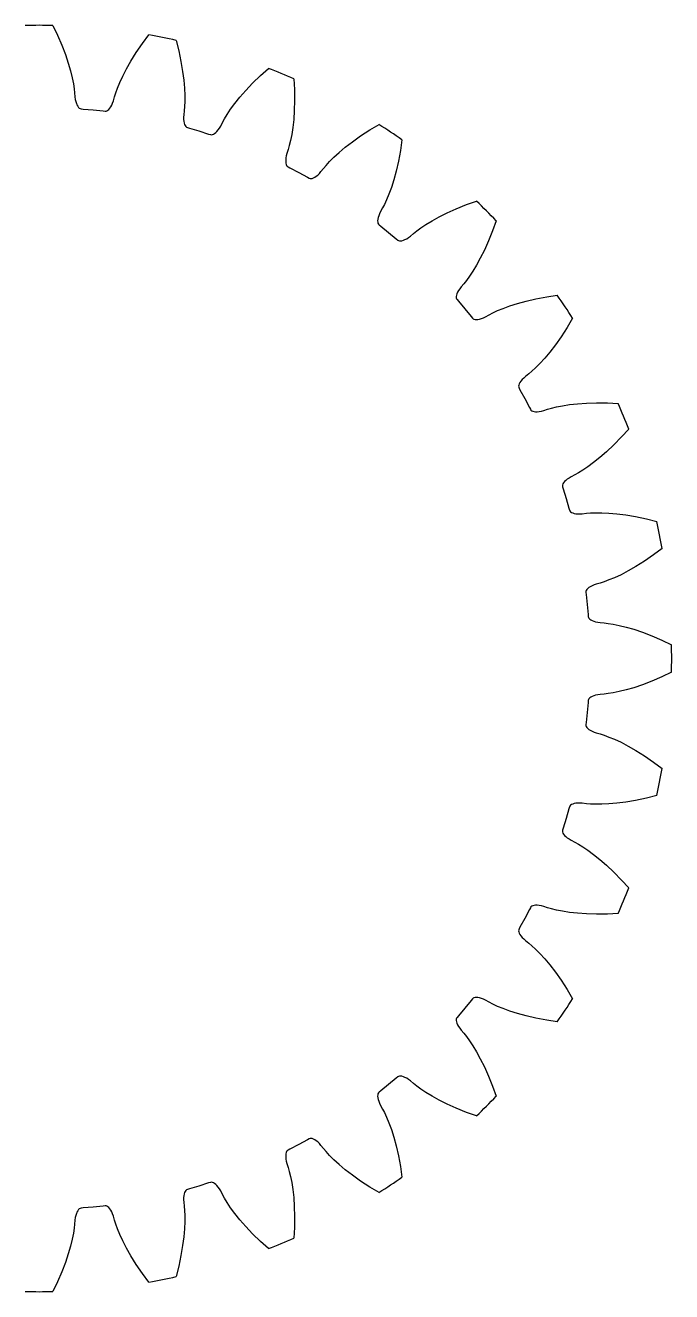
# Model space of a CAD drawing. Extents: x -17 to 17, y -17 to 17.
# Drawn here: x -0.37 to 17, y -17 to 17 of the extents above; entities that cross this region are included whole.
import ezdxf

# ---------------------------------------------------------------- set-up
doc = ezdxf.new("R2010")
doc.units = 0

msp = doc.modelspace()

# ---------------------------------------------------------------- linework, layer by layer
at = {"layer": 'layer0'}
for p, q in [((0.371, 16.996), (0.495, 16.737)), ((0.495, 16.737), (0.612, 16.466)), ((2.78, 16.512), (2.951, 16.742)), ((0.612, 16.466), (0.707, 16.214)), ((2.612, 16.269), (2.78, 16.512)), ((3.68, 16.597), (3.751, 16.319)), ((0.707, 16.214), (0.784, 15.985)), ((0.784, 15.985), (0.844, 15.777)), ((2.35, 15.831), (2.469, 16.04)), ((2.469, 16.04), (2.612, 16.269)), ((3.751, 16.319), (3.812, 16.03)), ((3.812, 16.03), (3.857, 15.764)), ((0.844, 15.777), (0.889, 15.592)), ((2.25, 15.638), (2.35, 15.831)), ((3.857, 15.764), (3.887, 15.525)), ((5.736, 15.446), (5.948, 15.653)), ((5.948, 15.653), (6.161, 15.844)), ((0.889, 15.592), (0.921, 15.431)), ((0.921, 15.431), (0.942, 15.294)), ((2.06, 15.184), (2.108, 15.314)), ((2.108, 15.314), (2.17, 15.466)), ((2.17, 15.466), (2.25, 15.638)), ((3.887, 15.525), (3.905, 15.309)), ((3.905, 15.309), (3.913, 15.119)), ((5.551, 15.25), (5.736, 15.446)), ((6.847, 15.56), (6.862, 15.274)), ((0.942, 15.294), (0.954, 15.186)), ((0.954, 15.186), (0.963, 15.076)), ((0.963, 15.076), (0.973, 15.012)), ((0.973, 15.012), (0.985, 14.954)), ((1.975, 14.913), (1.996, 14.974)), ((1.996, 14.974), (2.027, 15.08)), ((2.027, 15.08), (2.06, 15.184)), ((3.913, 15.119), (3.913, 14.955)), ((5.258, 14.899), (5.393, 15.068)), ((5.393, 15.068), (5.551, 15.25)), ((6.866, 14.978), (6.858, 14.709)), ((6.862, 15.274), (6.866, 14.978)), ((0.985, 14.954), (1, 14.904)), ((1, 14.904), (1.017, 14.861)), ((1.017, 14.861), (1.036, 14.826)), ((1.036, 14.826), (1.057, 14.797)), ((1.057, 14.797), (1.08, 14.776)), ((1.08, 14.776), (1.104, 14.763)), ((1.104, 14.763), (1.128, 14.757)), ((1.128, 14.757), (1.181, 14.753)), ((1.181, 14.753), (1.451, 14.729)), ((1.451, 14.729), (1.719, 14.7)), ((1.719, 14.7), (1.772, 14.694)), ((1.772, 14.694), (1.798, 14.695)), ((1.798, 14.695), (1.824, 14.703)), ((1.824, 14.703), (1.85, 14.719)), ((1.85, 14.719), (1.876, 14.743)), ((1.876, 14.743), (1.902, 14.774)), ((1.902, 14.774), (1.927, 14.813)), ((1.927, 14.813), (1.952, 14.859)), ((1.952, 14.859), (1.975, 14.913)), ((3.899, 14.708), (3.886, 14.598)), ((3.908, 14.817), (3.899, 14.708)), ((3.913, 14.955), (3.908, 14.817)), ((5.055, 14.609), (5.146, 14.745)), ((5.146, 14.745), (5.258, 14.899)), ((6.858, 14.709), (6.841, 14.468)), ((3.886, 14.598), (3.883, 14.534)), ((3.883, 14.534), (3.883, 14.475)), ((3.883, 14.475), (3.888, 14.423)), ((3.888, 14.423), (3.897, 14.377)), ((3.897, 14.377), (3.909, 14.339)), ((3.909, 14.339), (3.924, 14.307)), ((3.924, 14.307), (3.942, 14.282)), ((3.942, 14.282), (3.963, 14.264)), ((4.846, 14.241), (4.879, 14.297)), ((4.879, 14.297), (4.93, 14.395)), ((4.93, 14.395), (4.983, 14.491)), ((4.983, 14.491), (5.055, 14.609)), ((6.841, 14.468), (6.817, 14.253)), ((8.887, 14.192), (9.134, 14.338)), ((3.963, 14.264), (3.986, 14.253)), ((3.986, 14.253), (4.037, 14.239)), ((4.037, 14.239), (4.296, 14.163)), ((4.296, 14.163), (4.554, 14.082)), ((4.554, 14.082), (4.605, 14.065)), ((4.605, 14.065), (4.63, 14.062)), ((4.63, 14.062), (4.657, 14.065)), ((4.657, 14.065), (4.686, 14.076)), ((4.686, 14.076), (4.716, 14.094)), ((4.716, 14.094), (4.748, 14.119)), ((4.748, 14.119), (4.78, 14.152)), ((4.78, 14.152), (4.813, 14.193)), ((4.813, 14.193), (4.846, 14.241)), ((6.788, 14.065), (6.756, 13.904)), ((6.817, 14.253), (6.788, 14.065)), ((8.42, 13.874), (8.639, 14.03)), ((8.639, 14.03), (8.887, 14.192)), ((6.693, 13.665), (6.66, 13.56)), ((6.723, 13.77), (6.693, 13.665)), ((6.756, 13.904), (6.723, 13.77)), ((8.064, 13.587), (8.229, 13.726)), ((8.229, 13.726), (8.42, 13.874)), ((9.71, 13.642), (9.656, 13.351)), ((9.751, 13.925), (9.71, 13.642)), ((6.633, 13.439), (6.627, 13.387)), ((6.627, 13.387), (6.627, 13.341)), ((6.627, 13.341), (6.631, 13.301)), ((6.631, 13.301), (6.639, 13.266)), ((6.643, 13.497), (6.633, 13.439)), ((6.639, 13.266), (6.652, 13.238)), ((6.66, 13.56), (6.643, 13.497)), ((7.714, 13.24), (7.808, 13.342)), ((7.808, 13.342), (7.923, 13.458)), ((7.923, 13.458), (8.064, 13.587)), ((9.656, 13.351), (9.596, 13.088)), ((6.652, 13.238), (6.669, 13.217)), ((6.669, 13.217), (6.69, 13.202)), ((6.69, 13.202), (6.737, 13.178)), ((6.737, 13.178), (6.977, 13.052)), ((6.977, 13.052), (7.214, 12.923)), ((7.214, 12.923), (7.26, 12.897)), ((7.375, 12.903), (7.411, 12.922)), ((7.411, 12.922), (7.449, 12.948)), ((7.449, 12.948), (7.489, 12.981)), ((7.489, 12.981), (7.531, 13.022)), ((7.531, 13.022), (7.575, 13.071)), ((7.575, 13.071), (7.643, 13.157)), ((7.643, 13.157), (7.714, 13.24)), ((9.596, 13.088), (9.532, 12.855)), ((7.26, 12.897), (7.284, 12.888)), ((7.284, 12.888), (7.311, 12.886)), ((7.311, 12.886), (7.342, 12.891)), ((7.342, 12.891), (7.375, 12.903)), ((9.467, 12.649), (9.401, 12.47)), ((9.532, 12.855), (9.467, 12.649)), ((9.339, 12.319), (9.28, 12.193)), ((9.401, 12.47), (9.339, 12.319)), ((11.485, 12.185), (11.755, 12.281)), ((9.149, 11.941), (9.127, 11.887)), ((9.177, 12), (9.149, 11.941)), ((9.23, 12.096), (9.177, 12)), ((9.28, 12.193), (9.23, 12.096)), ((10.749, 11.857), (10.965, 11.965)), ((10.965, 11.965), (11.211, 12.075)), ((11.211, 12.075), (11.485, 12.185)), ((9.102, 11.792), (9.098, 11.751)), ((9.098, 11.751), (9.1, 11.716)), ((9.1, 11.716), (9.107, 11.686)), ((9.112, 11.837), (9.102, 11.792)), ((9.107, 11.686), (9.12, 11.662)), ((9.127, 11.887), (9.112, 11.837)), ((9.12, 11.662), (9.137, 11.643)), ((9.137, 11.643), (9.179, 11.61)), ((9.179, 11.61), (9.389, 11.441)), ((10.149, 11.481), (10.261, 11.563)), ((10.261, 11.563), (10.397, 11.653)), ((10.397, 11.653), (10.559, 11.753)), ((10.559, 11.753), (10.749, 11.857)), ((12.281, 11.755), (12.185, 11.485)), ((9.389, 11.441), (9.596, 11.267)), ((9.596, 11.267), (9.637, 11.233)), ((9.637, 11.233), (9.659, 11.219)), ((9.751, 11.216), (9.79, 11.228)), ((9.79, 11.228), (9.832, 11.246)), ((9.832, 11.246), (9.878, 11.271)), ((9.878, 11.271), (9.927, 11.303)), ((9.927, 11.303), (9.979, 11.342)), ((9.979, 11.342), (10.063, 11.413)), ((10.063, 11.413), (10.149, 11.481)), ((12.185, 11.485), (12.075, 11.211)), ((9.659, 11.219), (9.685, 11.212)), ((9.685, 11.212), (9.716, 11.211)), ((9.716, 11.211), (9.751, 11.216)), ((11.965, 10.965), (11.857, 10.749)), ((12.075, 11.211), (11.965, 10.965)), ((11.753, 10.559), (11.653, 10.397)), ((11.857, 10.749), (11.753, 10.559)), ((11.563, 10.261), (11.481, 10.149)), ((11.653, 10.397), (11.563, 10.261)), ((11.271, 9.878), (11.246, 9.832)), ((11.303, 9.927), (11.271, 9.878)), ((11.342, 9.979), (11.303, 9.927)), ((11.413, 10.063), (11.342, 9.979)), ((11.481, 10.149), (11.413, 10.063)), ((11.216, 9.751), (11.211, 9.716)), ((11.211, 9.716), (11.212, 9.685)), ((11.212, 9.685), (11.219, 9.659)), ((11.228, 9.79), (11.216, 9.751)), ((11.219, 9.659), (11.233, 9.637)), ((11.246, 9.832), (11.228, 9.79)), ((11.233, 9.637), (11.267, 9.596)), ((11.267, 9.596), (11.441, 9.389)), ((12.649, 9.467), (12.855, 9.532)), ((12.855, 9.532), (13.088, 9.596)), ((13.088, 9.596), (13.351, 9.656)), ((13.351, 9.656), (13.642, 9.71)), ((13.642, 9.71), (13.925, 9.751)), ((11.441, 9.389), (11.61, 9.179)), ((12, 9.177), (12.096, 9.23)), ((12.096, 9.23), (12.193, 9.28)), ((12.193, 9.28), (12.319, 9.339)), ((12.319, 9.339), (12.47, 9.401)), ((12.47, 9.401), (12.649, 9.467)), ((11.61, 9.179), (11.643, 9.137)), ((11.643, 9.137), (11.662, 9.12)), ((11.662, 9.12), (11.686, 9.107)), ((11.686, 9.107), (11.716, 9.1)), ((11.716, 9.1), (11.751, 9.098)), ((11.751, 9.098), (11.792, 9.102)), ((11.792, 9.102), (11.837, 9.112)), ((11.837, 9.112), (11.887, 9.127)), ((11.887, 9.127), (11.941, 9.149)), ((11.941, 9.149), (12, 9.177)), ((14.192, 8.887), (14.03, 8.639)), ((14.338, 9.134), (14.192, 8.887)), ((14.03, 8.639), (13.874, 8.42)), ((13.726, 8.229), (13.587, 8.064)), ((13.874, 8.42), (13.726, 8.229)), ((13.458, 7.923), (13.342, 7.808)), ((13.587, 8.064), (13.458, 7.923)), ((12.981, 7.489), (12.948, 7.449)), ((13.022, 7.531), (12.981, 7.489)), ((13.071, 7.575), (13.022, 7.531)), ((13.157, 7.643), (13.071, 7.575)), ((13.24, 7.714), (13.157, 7.643)), ((13.342, 7.808), (13.24, 7.714)), ((12.891, 7.342), (12.886, 7.311)), ((12.886, 7.311), (12.888, 7.284)), ((12.888, 7.284), (12.897, 7.26)), ((12.903, 7.375), (12.891, 7.342)), ((12.897, 7.26), (12.923, 7.214)), ((12.922, 7.411), (12.903, 7.375)), ((12.948, 7.449), (12.922, 7.411)), ((12.923, 7.214), (13.052, 6.977)), ((13.052, 6.977), (13.178, 6.737)), ((14.065, 6.788), (14.253, 6.817)), ((14.253, 6.817), (14.468, 6.841)), ((14.468, 6.841), (14.709, 6.858)), ((14.709, 6.858), (14.978, 6.866)), ((14.978, 6.866), (15.274, 6.862)), ((15.274, 6.862), (15.56, 6.847)), ((13.178, 6.737), (13.202, 6.69)), ((13.202, 6.69), (13.217, 6.669)), ((13.217, 6.669), (13.238, 6.652)), ((13.238, 6.652), (13.266, 6.639)), ((13.266, 6.639), (13.301, 6.631)), ((13.301, 6.631), (13.341, 6.627)), ((13.341, 6.627), (13.387, 6.627)), ((13.387, 6.627), (13.439, 6.633)), ((13.439, 6.633), (13.497, 6.643)), ((13.497, 6.643), (13.56, 6.66)), ((13.56, 6.66), (13.665, 6.693)), ((13.665, 6.693), (13.77, 6.723)), ((13.77, 6.723), (13.904, 6.756)), ((13.904, 6.756), (14.065, 6.788)), ((15.844, 6.161), (15.653, 5.948)), ((15.653, 5.948), (15.446, 5.736)), ((15.25, 5.551), (15.068, 5.393)), ((15.446, 5.736), (15.25, 5.551)), ((14.745, 5.146), (14.609, 5.055)), ((14.899, 5.258), (14.745, 5.146)), ((15.068, 5.393), (14.899, 5.258)), ((14.152, 4.78), (14.119, 4.748)), ((14.193, 4.813), (14.152, 4.78)), ((14.241, 4.846), (14.193, 4.813)), ((14.297, 4.879), (14.241, 4.846)), ((14.395, 4.93), (14.297, 4.879)), ((14.491, 4.983), (14.395, 4.93)), ((14.609, 5.055), (14.491, 4.983)), ((14.065, 4.657), (14.062, 4.63)), ((14.062, 4.63), (14.065, 4.605)), ((14.076, 4.686), (14.065, 4.657)), ((14.065, 4.605), (14.082, 4.554)), ((14.094, 4.716), (14.076, 4.686)), ((14.082, 4.554), (14.163, 4.296)), ((14.119, 4.748), (14.094, 4.716)), ((14.163, 4.296), (14.239, 4.037)), ((14.239, 4.037), (14.253, 3.986)), ((14.253, 3.986), (14.264, 3.963)), ((14.264, 3.963), (14.282, 3.942)), ((14.282, 3.942), (14.307, 3.924)), ((14.307, 3.924), (14.339, 3.909)), ((14.339, 3.909), (14.377, 3.897)), ((14.377, 3.897), (14.423, 3.888)), ((14.423, 3.888), (14.475, 3.883)), ((14.475, 3.883), (14.534, 3.883)), ((14.534, 3.883), (14.598, 3.886)), ((14.598, 3.886), (14.708, 3.899)), ((14.708, 3.899), (14.817, 3.908)), ((14.817, 3.908), (14.955, 3.913)), ((14.955, 3.913), (15.119, 3.913)), ((15.119, 3.913), (15.309, 3.905)), ((15.309, 3.905), (15.525, 3.887)), ((15.525, 3.887), (15.764, 3.857)), ((15.764, 3.857), (16.03, 3.812)), ((16.03, 3.812), (16.319, 3.751)), ((16.319, 3.751), (16.597, 3.68)), ((16.512, 2.78), (16.269, 2.612)), ((16.742, 2.951), (16.512, 2.78)), ((16.04, 2.469), (15.831, 2.35)), ((16.269, 2.612), (16.04, 2.469)), ((15.184, 2.06), (15.08, 2.027)), ((15.314, 2.108), (15.184, 2.06)), ((15.466, 2.17), (15.314, 2.108)), ((15.638, 2.25), (15.466, 2.17)), ((15.831, 2.35), (15.638, 2.25)), ((14.695, 1.798), (14.694, 1.772)), ((14.694, 1.772), (14.7, 1.719)), ((14.703, 1.824), (14.695, 1.798)), ((14.7, 1.719), (14.729, 1.451)), ((14.719, 1.85), (14.703, 1.824)), ((14.743, 1.876), (14.719, 1.85)), ((14.774, 1.902), (14.743, 1.876)), ((14.813, 1.927), (14.774, 1.902)), ((14.859, 1.952), (14.813, 1.927)), ((14.913, 1.975), (14.859, 1.952)), ((14.974, 1.996), (14.913, 1.975)), ((15.08, 2.027), (14.974, 1.996)), ((14.729, 1.451), (14.753, 1.181)), ((14.753, 1.181), (14.757, 1.128)), ((14.757, 1.128), (14.763, 1.104)), ((14.763, 1.104), (14.776, 1.08)), ((14.776, 1.08), (14.797, 1.057)), ((14.797, 1.057), (14.826, 1.036)), ((14.826, 1.036), (14.861, 1.017)), ((14.861, 1.017), (14.904, 1)), ((14.904, 1), (14.954, 0.985)), ((14.954, 0.985), (15.012, 0.973)), ((15.012, 0.973), (15.076, 0.963)), ((15.076, 0.963), (15.186, 0.954)), ((15.186, 0.954), (15.294, 0.942)), ((15.294, 0.942), (15.431, 0.921)), ((15.431, 0.921), (15.592, 0.889)), ((15.592, 0.889), (15.777, 0.844)), ((15.777, 0.844), (15.985, 0.784)), ((15.985, 0.784), (16.214, 0.707)), ((16.214, 0.707), (16.466, 0.612)), ((16.466, 0.612), (16.737, 0.495)), ((16.737, 0.495), (16.996, 0.371)), ((16.466, -0.612), (16.214, -0.707)), ((16.737, -0.495), (16.466, -0.612)), ((16.996, -0.371), (16.737, -0.495)), ((14.861, -1.017), (14.826, -1.036)), ((14.904, -1), (14.861, -1.017)), ((14.954, -0.985), (14.904, -1)), ((15.012, -0.973), (14.954, -0.985)), ((15.076, -0.963), (15.012, -0.973)), ((15.186, -0.954), (15.076, -0.963)), ((15.294, -0.942), (15.186, -0.954)), ((15.431, -0.921), (15.294, -0.942)), ((15.592, -0.889), (15.431, -0.921)), ((15.777, -0.844), (15.592, -0.889)), ((15.985, -0.784), (15.777, -0.844)), ((16.214, -0.707), (15.985, -0.784)), ((14.753, -1.181), (14.729, -1.451)), ((14.757, -1.128), (14.753, -1.181)), ((14.763, -1.104), (14.757, -1.128)), ((14.776, -1.08), (14.763, -1.104)), ((14.797, -1.057), (14.776, -1.08)), ((14.826, -1.036), (14.797, -1.057)), ((14.729, -1.451), (14.7, -1.719)), ((14.7, -1.719), (14.694, -1.772)), ((14.694, -1.772), (14.695, -1.798)), ((14.695, -1.798), (14.703, -1.824)), ((14.703, -1.824), (14.719, -1.85)), ((14.719, -1.85), (14.743, -1.876)), ((14.743, -1.876), (14.774, -1.902)), ((14.774, -1.902), (14.813, -1.927)), ((14.813, -1.927), (14.859, -1.952)), ((14.859, -1.952), (14.913, -1.975)), ((14.913, -1.975), (14.974, -1.996)), ((14.974, -1.996), (15.08, -2.027)), ((15.08, -2.027), (15.184, -2.06)), ((15.184, -2.06), (15.314, -2.108)), ((15.314, -2.108), (15.466, -2.17)), ((15.466, -2.17), (15.638, -2.25)), ((15.638, -2.25), (15.831, -2.35)), ((15.831, -2.35), (16.04, -2.469)), ((16.04, -2.469), (16.269, -2.612)), ((16.269, -2.612), (16.512, -2.78)), ((16.512, -2.78), (16.742, -2.951)), ((16.597, -3.68), (16.319, -3.751)), ((14.239, -4.037), (14.163, -4.296)), ((14.253, -3.986), (14.239, -4.037)), ((14.264, -3.963), (14.253, -3.986)), ((14.282, -3.942), (14.264, -3.963)), ((14.307, -3.924), (14.282, -3.942)), ((14.339, -3.909), (14.307, -3.924)), ((14.377, -3.897), (14.339, -3.909)), ((14.423, -3.888), (14.377, -3.897)), ((14.475, -3.883), (14.423, -3.888)), ((14.534, -3.883), (14.475, -3.883)), ((14.598, -3.886), (14.534, -3.883)), ((14.708, -3.899), (14.598, -3.886)), ((14.817, -3.908), (14.708, -3.899)), ((14.955, -3.913), (14.817, -3.908)), ((15.119, -3.913), (14.955, -3.913)), ((15.309, -3.905), (15.119, -3.913)), ((15.525, -3.887), (15.309, -3.905)), ((15.764, -3.857), (15.525, -3.887)), ((16.03, -3.812), (15.764, -3.857)), ((16.319, -3.751), (16.03, -3.812)), ((14.163, -4.296), (14.082, -4.554)), ((14.065, -4.605), (14.062, -4.63)), ((14.062, -4.63), (14.065, -4.657)), ((14.082, -4.554), (14.065, -4.605)), ((14.065, -4.657), (14.076, -4.686)), ((14.076, -4.686), (14.094, -4.716)), ((14.094, -4.716), (14.119, -4.748)), ((14.119, -4.748), (14.152, -4.78)), ((14.152, -4.78), (14.193, -4.813)), ((14.193, -4.813), (14.241, -4.846)), ((14.241, -4.846), (14.297, -4.879)), ((14.297, -4.879), (14.395, -4.93)), ((14.395, -4.93), (14.491, -4.983)), ((14.491, -4.983), (14.609, -5.055)), ((14.609, -5.055), (14.745, -5.146)), ((14.745, -5.146), (14.899, -5.258)), ((14.899, -5.258), (15.068, -5.393)), ((15.068, -5.393), (15.25, -5.551)), ((15.25, -5.551), (15.446, -5.736)), ((15.446, -5.736), (15.653, -5.948)), ((15.653, -5.948), (15.844, -6.161)), ((13.178, -6.737), (13.052, -6.977)), ((13.202, -6.69), (13.178, -6.737)), ((13.217, -6.669), (13.202, -6.69)), ((13.238, -6.652), (13.217, -6.669)), ((13.266, -6.639), (13.238, -6.652)), ((13.301, -6.631), (13.266, -6.639)), ((13.341, -6.627), (13.301, -6.631)), ((13.387, -6.627), (13.341, -6.627)), ((13.439, -6.633), (13.387, -6.627)), ((13.497, -6.643), (13.439, -6.633)), ((13.56, -6.66), (13.497, -6.643)), ((13.665, -6.693), (13.56, -6.66)), ((13.77, -6.723), (13.665, -6.693)), ((13.904, -6.756), (13.77, -6.723)), ((14.065, -6.788), (13.904, -6.756)), ((14.253, -6.817), (14.065, -6.788)), ((13.052, -6.977), (12.923, -7.214)), ((14.468, -6.841), (14.253, -6.817)), ((14.709, -6.858), (14.468, -6.841)), ((14.978, -6.866), (14.709, -6.858)), ((15.274, -6.862), (14.978, -6.866)), ((15.56, -6.847), (15.274, -6.862)), ((12.888, -7.284), (12.886, -7.311)), ((12.886, -7.311), (12.891, -7.342)), ((12.897, -7.26), (12.888, -7.284)), ((12.891, -7.342), (12.903, -7.375)), ((12.923, -7.214), (12.897, -7.26)), ((12.903, -7.375), (12.922, -7.411)), ((12.922, -7.411), (12.948, -7.449)), ((12.948, -7.449), (12.981, -7.489)), ((12.981, -7.489), (13.022, -7.531)), ((13.022, -7.531), (13.071, -7.575)), ((13.071, -7.575), (13.157, -7.643)), ((13.157, -7.643), (13.24, -7.714)), ((13.24, -7.714), (13.342, -7.808)), ((13.342, -7.808), (13.458, -7.923)), ((13.458, -7.923), (13.587, -8.064)), ((13.587, -8.064), (13.726, -8.229)), ((13.726, -8.229), (13.874, -8.42)), ((13.874, -8.42), (14.03, -8.639)), ((14.03, -8.639), (14.192, -8.887)), ((11.61, -9.179), (11.441, -9.389)), ((11.643, -9.137), (11.61, -9.179)), ((11.662, -9.12), (11.643, -9.137)), ((11.686, -9.107), (11.662, -9.12)), ((11.716, -9.1), (11.686, -9.107)), ((11.751, -9.098), (11.716, -9.1)), ((11.792, -9.102), (11.751, -9.098)), ((11.837, -9.112), (11.792, -9.102)), ((11.887, -9.127), (11.837, -9.112)), ((11.941, -9.149), (11.887, -9.127)), ((12, -9.177), (11.941, -9.149)), ((12.096, -9.23), (12, -9.177)), ((14.192, -8.887), (14.338, -9.134)), ((11.441, -9.389), (11.267, -9.596)), ((12.193, -9.28), (12.096, -9.23)), ((12.319, -9.339), (12.193, -9.28)), ((12.47, -9.401), (12.319, -9.339)), ((12.649, -9.467), (12.47, -9.401)), ((12.855, -9.532), (12.649, -9.467)), ((11.212, -9.685), (11.211, -9.716)), ((11.211, -9.716), (11.216, -9.751)), ((11.219, -9.659), (11.212, -9.685)), ((11.216, -9.751), (11.228, -9.79)), ((11.233, -9.637), (11.219, -9.659)), ((11.228, -9.79), (11.246, -9.832)), ((11.267, -9.596), (11.233, -9.637)), ((11.246, -9.832), (11.271, -9.878)), ((13.088, -9.596), (12.855, -9.532)), ((13.351, -9.656), (13.088, -9.596)), ((13.642, -9.71), (13.351, -9.656)), ((13.925, -9.751), (13.642, -9.71)), ((11.271, -9.878), (11.303, -9.927)), ((11.303, -9.927), (11.342, -9.979)), ((11.342, -9.979), (11.413, -10.063)), ((11.413, -10.063), (11.481, -10.149)), ((11.481, -10.149), (11.563, -10.261)), ((11.563, -10.261), (11.653, -10.397)), ((11.653, -10.397), (11.753, -10.559)), ((11.753, -10.559), (11.857, -10.749)), ((11.857, -10.749), (11.965, -10.965)), ((9.659, -11.219), (9.637, -11.233)), ((9.685, -11.212), (9.659, -11.219)), ((9.716, -11.211), (9.685, -11.212)), ((9.751, -11.216), (9.716, -11.211)), ((9.79, -11.228), (9.751, -11.216)), ((11.965, -10.965), (12.075, -11.211)), ((12.075, -11.211), (12.185, -11.485)), ((9.389, -11.441), (9.179, -11.61)), ((9.596, -11.267), (9.389, -11.441)), ((9.637, -11.233), (9.596, -11.267)), ((9.832, -11.246), (9.79, -11.228)), ((9.878, -11.271), (9.832, -11.246)), ((9.927, -11.303), (9.878, -11.271)), ((9.979, -11.342), (9.927, -11.303)), ((10.063, -11.413), (9.979, -11.342)), ((10.149, -11.481), (10.063, -11.413)), ((10.261, -11.563), (10.149, -11.481)), ((12.185, -11.485), (12.281, -11.755)), ((9.1, -11.716), (9.098, -11.751)), ((9.098, -11.751), (9.102, -11.792)), ((9.107, -11.686), (9.1, -11.716)), ((9.102, -11.792), (9.112, -11.837)), ((9.12, -11.662), (9.107, -11.686)), ((9.112, -11.837), (9.127, -11.887)), ((9.137, -11.643), (9.12, -11.662)), ((9.127, -11.887), (9.149, -11.941)), ((9.179, -11.61), (9.137, -11.643)), ((10.397, -11.653), (10.261, -11.563)), ((10.559, -11.753), (10.397, -11.653)), ((10.749, -11.857), (10.559, -11.753)), ((10.965, -11.965), (10.749, -11.857)), ((9.149, -11.941), (9.177, -12)), ((9.177, -12), (9.23, -12.096)), ((9.23, -12.096), (9.28, -12.193)), ((9.28, -12.193), (9.339, -12.319)), ((11.211, -12.075), (10.965, -11.965)), ((11.485, -12.185), (11.211, -12.075)), ((11.755, -12.281), (11.485, -12.185)), ((9.339, -12.319), (9.401, -12.47)), ((9.401, -12.47), (9.467, -12.649)), ((7.26, -12.897), (7.214, -12.923)), ((7.284, -12.888), (7.26, -12.897)), ((7.311, -12.886), (7.284, -12.888)), ((7.342, -12.891), (7.311, -12.886)), ((7.375, -12.903), (7.342, -12.891)), ((7.411, -12.922), (7.375, -12.903)), ((9.467, -12.649), (9.532, -12.855)), ((9.532, -12.855), (9.596, -13.088)), ((6.652, -13.238), (6.639, -13.266)), ((6.669, -13.217), (6.652, -13.238)), ((6.69, -13.202), (6.669, -13.217)), ((6.737, -13.178), (6.69, -13.202)), ((6.977, -13.052), (6.737, -13.178)), ((7.214, -12.923), (6.977, -13.052)), ((7.449, -12.948), (7.411, -12.922)), ((7.489, -12.981), (7.449, -12.948)), ((7.531, -13.022), (7.489, -12.981)), ((7.575, -13.071), (7.531, -13.022)), ((7.643, -13.157), (7.575, -13.071)), ((7.714, -13.24), (7.643, -13.157)), ((7.808, -13.342), (7.714, -13.24)), ((9.596, -13.088), (9.656, -13.351)), ((6.631, -13.301), (6.627, -13.341)), ((6.627, -13.341), (6.627, -13.387)), ((6.627, -13.387), (6.633, -13.439)), ((6.639, -13.266), (6.631, -13.301)), ((6.633, -13.439), (6.643, -13.497)), ((6.643, -13.497), (6.66, -13.56)), ((6.66, -13.56), (6.693, -13.665)), ((7.923, -13.458), (7.808, -13.342)), ((8.064, -13.587), (7.923, -13.458)), ((8.229, -13.726), (8.064, -13.587)), ((9.656, -13.351), (9.71, -13.642)), ((6.693, -13.665), (6.723, -13.77)), ((6.723, -13.77), (6.756, -13.904)), ((6.756, -13.904), (6.788, -14.065)), ((8.42, -13.874), (8.229, -13.726)), ((8.639, -14.03), (8.42, -13.874)), ((9.71, -13.642), (9.751, -13.925)), ((3.963, -14.264), (3.942, -14.282)), ((3.986, -14.253), (3.963, -14.264)), ((4.037, -14.239), (3.986, -14.253)), ((4.296, -14.163), (4.037, -14.239)), ((4.554, -14.082), (4.296, -14.163)), ((4.605, -14.065), (4.554, -14.082)), ((4.63, -14.062), (4.605, -14.065)), ((4.657, -14.065), (4.63, -14.062)), ((4.686, -14.076), (4.657, -14.065)), ((4.716, -14.094), (4.686, -14.076)), ((4.748, -14.119), (4.716, -14.094)), ((4.78, -14.152), (4.748, -14.119)), ((4.813, -14.193), (4.78, -14.152)), ((4.846, -14.241), (4.813, -14.193)), ((4.879, -14.297), (4.846, -14.241)), ((6.788, -14.065), (6.817, -14.253)), ((6.817, -14.253), (6.841, -14.468)), ((8.887, -14.192), (8.639, -14.03)), ((9.134, -14.338), (8.887, -14.192)), ((3.888, -14.423), (3.883, -14.475)), ((3.883, -14.475), (3.883, -14.534)), ((3.883, -14.534), (3.886, -14.598)), ((3.886, -14.598), (3.899, -14.708)), ((3.897, -14.377), (3.888, -14.423)), ((3.909, -14.339), (3.897, -14.377)), ((3.924, -14.307), (3.909, -14.339)), ((3.942, -14.282), (3.924, -14.307)), ((4.93, -14.395), (4.879, -14.297)), ((4.983, -14.491), (4.93, -14.395)), ((5.055, -14.609), (4.983, -14.491)), ((5.146, -14.745), (5.055, -14.609)), ((6.841, -14.468), (6.858, -14.709)), ((0.985, -14.954), (0.973, -15.012)), ((1, -14.904), (0.985, -14.954)), ((1.017, -14.861), (1, -14.904)), ((1.036, -14.826), (1.017, -14.861)), ((1.057, -14.797), (1.036, -14.826)), ((1.08, -14.776), (1.057, -14.797)), ((1.104, -14.763), (1.08, -14.776)), ((1.128, -14.757), (1.104, -14.763)), ((1.181, -14.753), (1.128, -14.757)), ((1.451, -14.729), (1.181, -14.753)), ((1.719, -14.7), (1.451, -14.729)), ((1.772, -14.694), (1.719, -14.7)), ((1.798, -14.695), (1.772, -14.694)), ((1.824, -14.703), (1.798, -14.695)), ((1.85, -14.719), (1.824, -14.703)), ((1.876, -14.743), (1.85, -14.719)), ((1.902, -14.774), (1.876, -14.743)), ((1.927, -14.813), (1.902, -14.774)), ((1.952, -14.859), (1.927, -14.813)), ((1.975, -14.913), (1.952, -14.859)), ((1.996, -14.974), (1.975, -14.913)), ((3.899, -14.708), (3.908, -14.817)), ((3.908, -14.817), (3.913, -14.955)), ((3.913, -14.955), (3.913, -15.119)), ((5.258, -14.899), (5.146, -14.745)), ((5.393, -15.068), (5.258, -14.899)), ((6.858, -14.709), (6.866, -14.978)), ((0.942, -15.294), (0.921, -15.431)), ((0.954, -15.186), (0.942, -15.294)), ((0.963, -15.076), (0.954, -15.186)), ((0.973, -15.012), (0.963, -15.076)), ((2.027, -15.08), (1.996, -14.974)), ((2.06, -15.184), (2.027, -15.08)), ((2.108, -15.314), (2.06, -15.184)), ((3.913, -15.119), (3.905, -15.309)), ((5.551, -15.25), (5.393, -15.068)), ((5.736, -15.446), (5.551, -15.25)), ((6.862, -15.274), (6.847, -15.56)), ((6.866, -14.978), (6.862, -15.274)), ((0.889, -15.592), (0.844, -15.777)), ((0.921, -15.431), (0.889, -15.592)), ((2.17, -15.466), (2.108, -15.314)), ((2.25, -15.638), (2.17, -15.466)), ((2.35, -15.831), (2.25, -15.638)), ((3.887, -15.525), (3.857, -15.764)), ((3.905, -15.309), (3.887, -15.525)), ((5.948, -15.653), (5.736, -15.446)), ((0.844, -15.777), (0.784, -15.985)), ((2.469, -16.04), (2.35, -15.831)), ((3.857, -15.764), (3.812, -16.03)), ((6.161, -15.844), (5.948, -15.653)), ((0.707, -16.214), (0.612, -16.466)), ((0.784, -15.985), (0.707, -16.214)), ((2.612, -16.269), (2.469, -16.04)), ((2.78, -16.512), (2.612, -16.269)), ((3.751, -16.319), (3.68, -16.597)), ((3.812, -16.03), (3.751, -16.319)), ((0.612, -16.466), (0.495, -16.737)), ((2.951, -16.742), (2.78, -16.512)), ((0.495, -16.737), (0.371, -16.996))]:
    msp.add_line(p, q, dxfattribs=at)
for start, end in [(88.7481, 91.2519), (77.4981, 80.0019), (66.2481, 68.7519), (54.9981, 57.5019), (43.7481, 46.2519), (32.4981, 35.0019), (21.2481, 23.7519), (9.9981, 12.5019), (358.7481, 361.2519), (347.4981, 350.0019), (336.2481, 338.7519), (324.9981, 327.5019), (313.7481, 316.2519), (302.4981, 305.0019), (291.2481, 293.7519), (279.9981, 282.5019), (268.7481, 271.2519)]:
    msp.add_arc((0, 0), 17, start, end, dxfattribs=at)
at = {"layer": 'layer1'}
for p, q in [((0.371, 16.996), (0.495, 16.737)), ((0.495, 16.737), (0.612, 16.466)), ((2.78, 16.512), (2.951, 16.742)), ((0.612, 16.466), (0.707, 16.214)), ((2.612, 16.269), (2.78, 16.512)), ((3.68, 16.597), (3.751, 16.319)), ((0.707, 16.214), (0.784, 15.985)), ((0.784, 15.985), (0.844, 15.777)), ((2.35, 15.831), (2.469, 16.04)), ((2.469, 16.04), (2.612, 16.269)), ((3.751, 16.319), (3.812, 16.03)), ((3.812, 16.03), (3.857, 15.764)), ((0.844, 15.777), (0.889, 15.592)), ((2.25, 15.638), (2.35, 15.831)), ((3.857, 15.764), (3.887, 15.525)), ((5.736, 15.446), (5.948, 15.653)), ((5.948, 15.653), (6.161, 15.844)), ((0.889, 15.592), (0.921, 15.431)), ((0.921, 15.431), (0.942, 15.294)), ((2.06, 15.184), (2.108, 15.314)), ((2.108, 15.314), (2.17, 15.466)), ((2.17, 15.466), (2.25, 15.638)), ((3.887, 15.525), (3.905, 15.309)), ((3.905, 15.309), (3.913, 15.119)), ((5.551, 15.25), (5.736, 15.446)), ((6.847, 15.56), (6.862, 15.274)), ((0.942, 15.294), (0.954, 15.186)), ((0.954, 15.186), (0.963, 15.076)), ((0.963, 15.076), (0.973, 15.012)), ((0.973, 15.012), (0.985, 14.954)), ((1.975, 14.913), (1.996, 14.974)), ((1.996, 14.974), (2.027, 15.08)), ((2.027, 15.08), (2.06, 15.184)), ((3.913, 15.119), (3.913, 14.955)), ((5.258, 14.899), (5.393, 15.068)), ((5.393, 15.068), (5.551, 15.25)), ((6.866, 14.978), (6.858, 14.709)), ((6.862, 15.274), (6.866, 14.978)), ((0.985, 14.954), (1, 14.904)), ((1, 14.904), (1.017, 14.861)), ((1.017, 14.861), (1.036, 14.826)), ((1.036, 14.826), (1.057, 14.797)), ((1.057, 14.797), (1.08, 14.776)), ((1.08, 14.776), (1.104, 14.763)), ((1.104, 14.763), (1.128, 14.757)), ((1.128, 14.757), (1.181, 14.753)), ((1.181, 14.753), (1.451, 14.729)), ((1.451, 14.729), (1.719, 14.7)), ((1.719, 14.7), (1.772, 14.694)), ((1.772, 14.694), (1.798, 14.695)), ((1.798, 14.695), (1.824, 14.703)), ((1.824, 14.703), (1.85, 14.719)), ((1.85, 14.719), (1.876, 14.743)), ((1.876, 14.743), (1.902, 14.774)), ((1.902, 14.774), (1.927, 14.813)), ((1.927, 14.813), (1.952, 14.859)), ((1.952, 14.859), (1.975, 14.913)), ((3.899, 14.708), (3.886, 14.598)), ((3.908, 14.817), (3.899, 14.708)), ((3.913, 14.955), (3.908, 14.817)), ((5.055, 14.609), (5.146, 14.745)), ((5.146, 14.745), (5.258, 14.899)), ((6.858, 14.709), (6.841, 14.468)), ((3.886, 14.598), (3.883, 14.534)), ((3.883, 14.534), (3.883, 14.475)), ((3.883, 14.475), (3.888, 14.423)), ((3.888, 14.423), (3.897, 14.377)), ((3.897, 14.377), (3.909, 14.339)), ((3.909, 14.339), (3.924, 14.307)), ((3.924, 14.307), (3.942, 14.282)), ((3.942, 14.282), (3.963, 14.264)), ((4.846, 14.241), (4.879, 14.297)), ((4.879, 14.297), (4.93, 14.395)), ((4.93, 14.395), (4.983, 14.491)), ((4.983, 14.491), (5.055, 14.609)), ((6.841, 14.468), (6.817, 14.253)), ((8.887, 14.192), (9.134, 14.338)), ((3.963, 14.264), (3.986, 14.253)), ((3.986, 14.253), (4.037, 14.239)), ((4.037, 14.239), (4.296, 14.163)), ((4.296, 14.163), (4.554, 14.082)), ((4.554, 14.082), (4.605, 14.065)), ((4.605, 14.065), (4.63, 14.062)), ((4.63, 14.062), (4.657, 14.065)), ((4.657, 14.065), (4.686, 14.076)), ((4.686, 14.076), (4.716, 14.094)), ((4.716, 14.094), (4.748, 14.119)), ((4.748, 14.119), (4.78, 14.152)), ((4.78, 14.152), (4.813, 14.193)), ((4.813, 14.193), (4.846, 14.241)), ((6.788, 14.065), (6.756, 13.904)), ((6.817, 14.253), (6.788, 14.065)), ((8.42, 13.874), (8.639, 14.03)), ((8.639, 14.03), (8.887, 14.192)), ((6.693, 13.665), (6.66, 13.56)), ((6.723, 13.77), (6.693, 13.665)), ((6.756, 13.904), (6.723, 13.77)), ((8.064, 13.587), (8.229, 13.726)), ((8.229, 13.726), (8.42, 13.874)), ((9.71, 13.642), (9.656, 13.351)), ((9.751, 13.925), (9.71, 13.642)), ((6.633, 13.439), (6.627, 13.387)), ((6.627, 13.387), (6.627, 13.341)), ((6.627, 13.341), (6.631, 13.301)), ((6.631, 13.301), (6.639, 13.266)), ((6.643, 13.497), (6.633, 13.439)), ((6.639, 13.266), (6.652, 13.238)), ((6.66, 13.56), (6.643, 13.497)), ((7.714, 13.24), (7.808, 13.342)), ((7.808, 13.342), (7.923, 13.458)), ((7.923, 13.458), (8.064, 13.587)), ((9.656, 13.351), (9.596, 13.088)), ((6.652, 13.238), (6.669, 13.217)), ((6.669, 13.217), (6.69, 13.202)), ((6.69, 13.202), (6.737, 13.178)), ((6.737, 13.178), (6.977, 13.052)), ((6.977, 13.052), (7.214, 12.923)), ((7.214, 12.923), (7.26, 12.897)), ((7.375, 12.903), (7.411, 12.922)), ((7.411, 12.922), (7.449, 12.948)), ((7.449, 12.948), (7.489, 12.981)), ((7.489, 12.981), (7.531, 13.022)), ((7.531, 13.022), (7.575, 13.071)), ((7.575, 13.071), (7.643, 13.157)), ((7.643, 13.157), (7.714, 13.24)), ((9.596, 13.088), (9.532, 12.855)), ((7.26, 12.897), (7.284, 12.888)), ((7.284, 12.888), (7.311, 12.886)), ((7.311, 12.886), (7.342, 12.891)), ((7.342, 12.891), (7.375, 12.903)), ((9.467, 12.649), (9.401, 12.47)), ((9.532, 12.855), (9.467, 12.649)), ((9.339, 12.319), (9.28, 12.193)), ((9.401, 12.47), (9.339, 12.319)), ((11.485, 12.185), (11.755, 12.281)), ((9.149, 11.941), (9.127, 11.887)), ((9.177, 12), (9.149, 11.941)), ((9.23, 12.096), (9.177, 12)), ((9.28, 12.193), (9.23, 12.096)), ((10.749, 11.857), (10.965, 11.965)), ((10.965, 11.965), (11.211, 12.075)), ((11.211, 12.075), (11.485, 12.185)), ((9.102, 11.792), (9.098, 11.751)), ((9.098, 11.751), (9.1, 11.716)), ((9.1, 11.716), (9.107, 11.686)), ((9.112, 11.837), (9.102, 11.792)), ((9.107, 11.686), (9.12, 11.662)), ((9.127, 11.887), (9.112, 11.837)), ((9.12, 11.662), (9.137, 11.643)), ((9.137, 11.643), (9.179, 11.61)), ((9.179, 11.61), (9.389, 11.441)), ((10.149, 11.481), (10.261, 11.563)), ((10.261, 11.563), (10.397, 11.653)), ((10.397, 11.653), (10.559, 11.753)), ((10.559, 11.753), (10.749, 11.857)), ((12.281, 11.755), (12.185, 11.485)), ((9.389, 11.441), (9.596, 11.267)), ((9.596, 11.267), (9.637, 11.233)), ((9.637, 11.233), (9.659, 11.219)), ((9.751, 11.216), (9.79, 11.228)), ((9.79, 11.228), (9.832, 11.246)), ((9.832, 11.246), (9.878, 11.271)), ((9.878, 11.271), (9.927, 11.303)), ((9.927, 11.303), (9.979, 11.342)), ((9.979, 11.342), (10.063, 11.413)), ((10.063, 11.413), (10.149, 11.481)), ((12.185, 11.485), (12.075, 11.211)), ((9.659, 11.219), (9.685, 11.212)), ((9.685, 11.212), (9.716, 11.211)), ((9.716, 11.211), (9.751, 11.216)), ((11.965, 10.965), (11.857, 10.749)), ((12.075, 11.211), (11.965, 10.965)), ((11.753, 10.559), (11.653, 10.397)), ((11.857, 10.749), (11.753, 10.559)), ((11.563, 10.261), (11.481, 10.149)), ((11.653, 10.397), (11.563, 10.261)), ((11.271, 9.878), (11.246, 9.832)), ((11.303, 9.927), (11.271, 9.878)), ((11.342, 9.979), (11.303, 9.927)), ((11.413, 10.063), (11.342, 9.979)), ((11.481, 10.149), (11.413, 10.063)), ((11.216, 9.751), (11.211, 9.716)), ((11.211, 9.716), (11.212, 9.685)), ((11.212, 9.685), (11.219, 9.659)), ((11.228, 9.79), (11.216, 9.751)), ((11.219, 9.659), (11.233, 9.637)), ((11.246, 9.832), (11.228, 9.79)), ((11.233, 9.637), (11.267, 9.596)), ((11.267, 9.596), (11.441, 9.389)), ((12.649, 9.467), (12.855, 9.532)), ((12.855, 9.532), (13.088, 9.596)), ((13.088, 9.596), (13.351, 9.656)), ((13.351, 9.656), (13.642, 9.71)), ((13.642, 9.71), (13.925, 9.751)), ((11.441, 9.389), (11.61, 9.179)), ((12, 9.177), (12.096, 9.23)), ((12.096, 9.23), (12.193, 9.28)), ((12.193, 9.28), (12.319, 9.339)), ((12.319, 9.339), (12.47, 9.401)), ((12.47, 9.401), (12.649, 9.467)), ((11.61, 9.179), (11.643, 9.137)), ((11.643, 9.137), (11.662, 9.12)), ((11.662, 9.12), (11.686, 9.107)), ((11.686, 9.107), (11.716, 9.1)), ((11.716, 9.1), (11.751, 9.098)), ((11.751, 9.098), (11.792, 9.102)), ((11.792, 9.102), (11.837, 9.112)), ((11.837, 9.112), (11.887, 9.127)), ((11.887, 9.127), (11.941, 9.149)), ((11.941, 9.149), (12, 9.177)), ((14.192, 8.887), (14.03, 8.639)), ((14.338, 9.134), (14.192, 8.887)), ((14.03, 8.639), (13.874, 8.42)), ((13.726, 8.229), (13.587, 8.064)), ((13.874, 8.42), (13.726, 8.229)), ((13.458, 7.923), (13.342, 7.808)), ((13.587, 8.064), (13.458, 7.923)), ((12.981, 7.489), (12.948, 7.449)), ((13.022, 7.531), (12.981, 7.489)), ((13.071, 7.575), (13.022, 7.531)), ((13.157, 7.643), (13.071, 7.575)), ((13.24, 7.714), (13.157, 7.643)), ((13.342, 7.808), (13.24, 7.714)), ((12.891, 7.342), (12.886, 7.311)), ((12.886, 7.311), (12.888, 7.284)), ((12.888, 7.284), (12.897, 7.26)), ((12.903, 7.375), (12.891, 7.342)), ((12.897, 7.26), (12.923, 7.214)), ((12.922, 7.411), (12.903, 7.375)), ((12.948, 7.449), (12.922, 7.411)), ((12.923, 7.214), (13.052, 6.977)), ((13.052, 6.977), (13.178, 6.737)), ((14.065, 6.788), (14.253, 6.817)), ((14.253, 6.817), (14.468, 6.841)), ((14.468, 6.841), (14.709, 6.858)), ((14.709, 6.858), (14.978, 6.866)), ((14.978, 6.866), (15.274, 6.862)), ((15.274, 6.862), (15.56, 6.847)), ((13.178, 6.737), (13.202, 6.69)), ((13.202, 6.69), (13.217, 6.669)), ((13.217, 6.669), (13.238, 6.652)), ((13.238, 6.652), (13.266, 6.639)), ((13.266, 6.639), (13.301, 6.631)), ((13.301, 6.631), (13.341, 6.627)), ((13.341, 6.627), (13.387, 6.627)), ((13.387, 6.627), (13.439, 6.633)), ((13.439, 6.633), (13.497, 6.643)), ((13.497, 6.643), (13.56, 6.66)), ((13.56, 6.66), (13.665, 6.693)), ((13.665, 6.693), (13.77, 6.723)), ((13.77, 6.723), (13.904, 6.756)), ((13.904, 6.756), (14.065, 6.788)), ((15.844, 6.161), (15.653, 5.948)), ((15.653, 5.948), (15.446, 5.736)), ((15.25, 5.551), (15.068, 5.393)), ((15.446, 5.736), (15.25, 5.551)), ((14.745, 5.146), (14.609, 5.055)), ((14.899, 5.258), (14.745, 5.146)), ((15.068, 5.393), (14.899, 5.258)), ((14.152, 4.78), (14.119, 4.748)), ((14.193, 4.813), (14.152, 4.78)), ((14.241, 4.846), (14.193, 4.813)), ((14.297, 4.879), (14.241, 4.846)), ((14.395, 4.93), (14.297, 4.879)), ((14.491, 4.983), (14.395, 4.93)), ((14.609, 5.055), (14.491, 4.983)), ((14.065, 4.657), (14.062, 4.63)), ((14.062, 4.63), (14.065, 4.605)), ((14.076, 4.686), (14.065, 4.657)), ((14.065, 4.605), (14.082, 4.554)), ((14.094, 4.716), (14.076, 4.686)), ((14.082, 4.554), (14.163, 4.296)), ((14.119, 4.748), (14.094, 4.716)), ((14.163, 4.296), (14.239, 4.037)), ((14.239, 4.037), (14.253, 3.986)), ((14.253, 3.986), (14.264, 3.963)), ((14.264, 3.963), (14.282, 3.942)), ((14.282, 3.942), (14.307, 3.924)), ((14.307, 3.924), (14.339, 3.909)), ((14.339, 3.909), (14.377, 3.897)), ((14.377, 3.897), (14.423, 3.888)), ((14.423, 3.888), (14.475, 3.883)), ((14.475, 3.883), (14.534, 3.883)), ((14.534, 3.883), (14.598, 3.886)), ((14.598, 3.886), (14.708, 3.899)), ((14.708, 3.899), (14.817, 3.908)), ((14.817, 3.908), (14.955, 3.913)), ((14.955, 3.913), (15.119, 3.913)), ((15.119, 3.913), (15.309, 3.905)), ((15.309, 3.905), (15.525, 3.887)), ((15.525, 3.887), (15.764, 3.857)), ((15.764, 3.857), (16.03, 3.812)), ((16.03, 3.812), (16.319, 3.751)), ((16.319, 3.751), (16.597, 3.68)), ((16.512, 2.78), (16.269, 2.612)), ((16.742, 2.951), (16.512, 2.78)), ((16.04, 2.469), (15.831, 2.35)), ((16.269, 2.612), (16.04, 2.469)), ((15.184, 2.06), (15.08, 2.027)), ((15.314, 2.108), (15.184, 2.06)), ((15.466, 2.17), (15.314, 2.108)), ((15.638, 2.25), (15.466, 2.17)), ((15.831, 2.35), (15.638, 2.25)), ((14.695, 1.798), (14.694, 1.772)), ((14.694, 1.772), (14.7, 1.719)), ((14.703, 1.824), (14.695, 1.798)), ((14.7, 1.719), (14.729, 1.451)), ((14.719, 1.85), (14.703, 1.824)), ((14.743, 1.876), (14.719, 1.85)), ((14.774, 1.902), (14.743, 1.876)), ((14.813, 1.927), (14.774, 1.902)), ((14.859, 1.952), (14.813, 1.927)), ((14.913, 1.975), (14.859, 1.952)), ((14.974, 1.996), (14.913, 1.975)), ((15.08, 2.027), (14.974, 1.996)), ((14.729, 1.451), (14.753, 1.181)), ((14.753, 1.181), (14.757, 1.128)), ((14.757, 1.128), (14.763, 1.104)), ((14.763, 1.104), (14.776, 1.08)), ((14.776, 1.08), (14.797, 1.057)), ((14.797, 1.057), (14.826, 1.036)), ((14.826, 1.036), (14.861, 1.017)), ((14.861, 1.017), (14.904, 1)), ((14.904, 1), (14.954, 0.985)), ((14.954, 0.985), (15.012, 0.973)), ((15.012, 0.973), (15.076, 0.963)), ((15.076, 0.963), (15.186, 0.954)), ((15.186, 0.954), (15.294, 0.942)), ((15.294, 0.942), (15.431, 0.921)), ((15.431, 0.921), (15.592, 0.889)), ((15.592, 0.889), (15.777, 0.844)), ((15.777, 0.844), (15.985, 0.784)), ((15.985, 0.784), (16.214, 0.707)), ((16.214, 0.707), (16.466, 0.612)), ((16.466, 0.612), (16.737, 0.495)), ((16.737, 0.495), (16.996, 0.371)), ((16.466, -0.612), (16.214, -0.707)), ((16.737, -0.495), (16.466, -0.612)), ((16.996, -0.371), (16.737, -0.495)), ((14.861, -1.017), (14.826, -1.036)), ((14.904, -1), (14.861, -1.017)), ((14.954, -0.985), (14.904, -1)), ((15.012, -0.973), (14.954, -0.985)), ((15.076, -0.963), (15.012, -0.973)), ((15.186, -0.954), (15.076, -0.963)), ((15.294, -0.942), (15.186, -0.954)), ((15.431, -0.921), (15.294, -0.942)), ((15.592, -0.889), (15.431, -0.921)), ((15.777, -0.844), (15.592, -0.889)), ((15.985, -0.784), (15.777, -0.844)), ((16.214, -0.707), (15.985, -0.784)), ((14.753, -1.181), (14.729, -1.451)), ((14.757, -1.128), (14.753, -1.181)), ((14.763, -1.104), (14.757, -1.128)), ((14.776, -1.08), (14.763, -1.104)), ((14.797, -1.057), (14.776, -1.08)), ((14.826, -1.036), (14.797, -1.057)), ((14.729, -1.451), (14.7, -1.719)), ((14.7, -1.719), (14.694, -1.772)), ((14.694, -1.772), (14.695, -1.798)), ((14.695, -1.798), (14.703, -1.824)), ((14.703, -1.824), (14.719, -1.85)), ((14.719, -1.85), (14.743, -1.876)), ((14.743, -1.876), (14.774, -1.902)), ((14.774, -1.902), (14.813, -1.927)), ((14.813, -1.927), (14.859, -1.952)), ((14.859, -1.952), (14.913, -1.975)), ((14.913, -1.975), (14.974, -1.996)), ((14.974, -1.996), (15.08, -2.027)), ((15.08, -2.027), (15.184, -2.06)), ((15.184, -2.06), (15.314, -2.108)), ((15.314, -2.108), (15.466, -2.17)), ((15.466, -2.17), (15.638, -2.25)), ((15.638, -2.25), (15.831, -2.35)), ((15.831, -2.35), (16.04, -2.469)), ((16.04, -2.469), (16.269, -2.612)), ((16.269, -2.612), (16.512, -2.78)), ((16.512, -2.78), (16.742, -2.951)), ((16.597, -3.68), (16.319, -3.751)), ((14.239, -4.037), (14.163, -4.296)), ((14.253, -3.986), (14.239, -4.037)), ((14.264, -3.963), (14.253, -3.986)), ((14.282, -3.942), (14.264, -3.963)), ((14.307, -3.924), (14.282, -3.942)), ((14.339, -3.909), (14.307, -3.924)), ((14.377, -3.897), (14.339, -3.909)), ((14.423, -3.888), (14.377, -3.897)), ((14.475, -3.883), (14.423, -3.888)), ((14.534, -3.883), (14.475, -3.883)), ((14.598, -3.886), (14.534, -3.883)), ((14.708, -3.899), (14.598, -3.886)), ((14.817, -3.908), (14.708, -3.899)), ((14.955, -3.913), (14.817, -3.908)), ((15.119, -3.913), (14.955, -3.913)), ((15.309, -3.905), (15.119, -3.913)), ((15.525, -3.887), (15.309, -3.905)), ((15.764, -3.857), (15.525, -3.887)), ((16.03, -3.812), (15.764, -3.857)), ((16.319, -3.751), (16.03, -3.812)), ((14.163, -4.296), (14.082, -4.554)), ((14.065, -4.605), (14.062, -4.63)), ((14.062, -4.63), (14.065, -4.657)), ((14.082, -4.554), (14.065, -4.605)), ((14.065, -4.657), (14.076, -4.686)), ((14.076, -4.686), (14.094, -4.716)), ((14.094, -4.716), (14.119, -4.748)), ((14.119, -4.748), (14.152, -4.78)), ((14.152, -4.78), (14.193, -4.813)), ((14.193, -4.813), (14.241, -4.846)), ((14.241, -4.846), (14.297, -4.879)), ((14.297, -4.879), (14.395, -4.93)), ((14.395, -4.93), (14.491, -4.983)), ((14.491, -4.983), (14.609, -5.055)), ((14.609, -5.055), (14.745, -5.146)), ((14.745, -5.146), (14.899, -5.258)), ((14.899, -5.258), (15.068, -5.393)), ((15.068, -5.393), (15.25, -5.551)), ((15.25, -5.551), (15.446, -5.736)), ((15.446, -5.736), (15.653, -5.948)), ((15.653, -5.948), (15.844, -6.161)), ((13.178, -6.737), (13.052, -6.977)), ((13.202, -6.69), (13.178, -6.737)), ((13.217, -6.669), (13.202, -6.69)), ((13.238, -6.652), (13.217, -6.669)), ((13.266, -6.639), (13.238, -6.652)), ((13.301, -6.631), (13.266, -6.639)), ((13.341, -6.627), (13.301, -6.631)), ((13.387, -6.627), (13.341, -6.627)), ((13.439, -6.633), (13.387, -6.627)), ((13.497, -6.643), (13.439, -6.633)), ((13.56, -6.66), (13.497, -6.643)), ((13.665, -6.693), (13.56, -6.66)), ((13.77, -6.723), (13.665, -6.693)), ((13.904, -6.756), (13.77, -6.723)), ((14.065, -6.788), (13.904, -6.756)), ((14.253, -6.817), (14.065, -6.788)), ((13.052, -6.977), (12.923, -7.214)), ((14.468, -6.841), (14.253, -6.817)), ((14.709, -6.858), (14.468, -6.841)), ((14.978, -6.866), (14.709, -6.858)), ((15.274, -6.862), (14.978, -6.866)), ((15.56, -6.847), (15.274, -6.862)), ((12.888, -7.284), (12.886, -7.311)), ((12.886, -7.311), (12.891, -7.342)), ((12.897, -7.26), (12.888, -7.284)), ((12.891, -7.342), (12.903, -7.375)), ((12.923, -7.214), (12.897, -7.26)), ((12.903, -7.375), (12.922, -7.411)), ((12.922, -7.411), (12.948, -7.449)), ((12.948, -7.449), (12.981, -7.489)), ((12.981, -7.489), (13.022, -7.531)), ((13.022, -7.531), (13.071, -7.575)), ((13.071, -7.575), (13.157, -7.643)), ((13.157, -7.643), (13.24, -7.714)), ((13.24, -7.714), (13.342, -7.808)), ((13.342, -7.808), (13.458, -7.923)), ((13.458, -7.923), (13.587, -8.064)), ((13.587, -8.064), (13.726, -8.229)), ((13.726, -8.229), (13.874, -8.42)), ((13.874, -8.42), (14.03, -8.639)), ((14.03, -8.639), (14.192, -8.887)), ((11.61, -9.179), (11.441, -9.389)), ((11.643, -9.137), (11.61, -9.179)), ((11.662, -9.12), (11.643, -9.137)), ((11.686, -9.107), (11.662, -9.12)), ((11.716, -9.1), (11.686, -9.107)), ((11.751, -9.098), (11.716, -9.1)), ((11.792, -9.102), (11.751, -9.098)), ((11.837, -9.112), (11.792, -9.102)), ((11.887, -9.127), (11.837, -9.112)), ((11.941, -9.149), (11.887, -9.127)), ((12, -9.177), (11.941, -9.149)), ((12.096, -9.23), (12, -9.177)), ((14.192, -8.887), (14.338, -9.134)), ((11.441, -9.389), (11.267, -9.596)), ((12.193, -9.28), (12.096, -9.23)), ((12.319, -9.339), (12.193, -9.28)), ((12.47, -9.401), (12.319, -9.339)), ((12.649, -9.467), (12.47, -9.401)), ((12.855, -9.532), (12.649, -9.467)), ((11.212, -9.685), (11.211, -9.716)), ((11.211, -9.716), (11.216, -9.751)), ((11.219, -9.659), (11.212, -9.685)), ((11.216, -9.751), (11.228, -9.79)), ((11.233, -9.637), (11.219, -9.659)), ((11.228, -9.79), (11.246, -9.832)), ((11.267, -9.596), (11.233, -9.637)), ((11.246, -9.832), (11.271, -9.878)), ((13.088, -9.596), (12.855, -9.532)), ((13.351, -9.656), (13.088, -9.596)), ((13.642, -9.71), (13.351, -9.656)), ((13.925, -9.751), (13.642, -9.71)), ((11.271, -9.878), (11.303, -9.927)), ((11.303, -9.927), (11.342, -9.979)), ((11.342, -9.979), (11.413, -10.063)), ((11.413, -10.063), (11.481, -10.149)), ((11.481, -10.149), (11.563, -10.261)), ((11.563, -10.261), (11.653, -10.397)), ((11.653, -10.397), (11.753, -10.559)), ((11.753, -10.559), (11.857, -10.749)), ((11.857, -10.749), (11.965, -10.965)), ((9.659, -11.219), (9.637, -11.233)), ((9.685, -11.212), (9.659, -11.219)), ((9.716, -11.211), (9.685, -11.212)), ((9.751, -11.216), (9.716, -11.211)), ((9.79, -11.228), (9.751, -11.216)), ((11.965, -10.965), (12.075, -11.211)), ((12.075, -11.211), (12.185, -11.485)), ((9.389, -11.441), (9.179, -11.61)), ((9.596, -11.267), (9.389, -11.441)), ((9.637, -11.233), (9.596, -11.267)), ((9.832, -11.246), (9.79, -11.228)), ((9.878, -11.271), (9.832, -11.246)), ((9.927, -11.303), (9.878, -11.271)), ((9.979, -11.342), (9.927, -11.303)), ((10.063, -11.413), (9.979, -11.342)), ((10.149, -11.481), (10.063, -11.413)), ((10.261, -11.563), (10.149, -11.481)), ((12.185, -11.485), (12.281, -11.755)), ((9.1, -11.716), (9.098, -11.751)), ((9.098, -11.751), (9.102, -11.792)), ((9.107, -11.686), (9.1, -11.716)), ((9.102, -11.792), (9.112, -11.837)), ((9.12, -11.662), (9.107, -11.686)), ((9.112, -11.837), (9.127, -11.887)), ((9.137, -11.643), (9.12, -11.662)), ((9.127, -11.887), (9.149, -11.941)), ((9.179, -11.61), (9.137, -11.643)), ((10.397, -11.653), (10.261, -11.563)), ((10.559, -11.753), (10.397, -11.653)), ((10.749, -11.857), (10.559, -11.753)), ((10.965, -11.965), (10.749, -11.857)), ((9.149, -11.941), (9.177, -12)), ((9.177, -12), (9.23, -12.096)), ((9.23, -12.096), (9.28, -12.193)), ((9.28, -12.193), (9.339, -12.319)), ((11.211, -12.075), (10.965, -11.965)), ((11.485, -12.185), (11.211, -12.075)), ((11.755, -12.281), (11.485, -12.185)), ((9.339, -12.319), (9.401, -12.47)), ((9.401, -12.47), (9.467, -12.649)), ((7.26, -12.897), (7.214, -12.923)), ((7.284, -12.888), (7.26, -12.897)), ((7.311, -12.886), (7.284, -12.888)), ((7.342, -12.891), (7.311, -12.886)), ((7.375, -12.903), (7.342, -12.891)), ((7.411, -12.922), (7.375, -12.903)), ((9.467, -12.649), (9.532, -12.855)), ((9.532, -12.855), (9.596, -13.088)), ((6.652, -13.238), (6.639, -13.266)), ((6.669, -13.217), (6.652, -13.238)), ((6.69, -13.202), (6.669, -13.217)), ((6.737, -13.178), (6.69, -13.202)), ((6.977, -13.052), (6.737, -13.178)), ((7.214, -12.923), (6.977, -13.052)), ((7.449, -12.948), (7.411, -12.922)), ((7.489, -12.981), (7.449, -12.948)), ((7.531, -13.022), (7.489, -12.981)), ((7.575, -13.071), (7.531, -13.022)), ((7.643, -13.157), (7.575, -13.071)), ((7.714, -13.24), (7.643, -13.157)), ((7.808, -13.342), (7.714, -13.24)), ((9.596, -13.088), (9.656, -13.351)), ((6.631, -13.301), (6.627, -13.341)), ((6.627, -13.341), (6.627, -13.387)), ((6.627, -13.387), (6.633, -13.439)), ((6.639, -13.266), (6.631, -13.301)), ((6.633, -13.439), (6.643, -13.497)), ((6.643, -13.497), (6.66, -13.56)), ((6.66, -13.56), (6.693, -13.665)), ((7.923, -13.458), (7.808, -13.342)), ((8.064, -13.587), (7.923, -13.458)), ((8.229, -13.726), (8.064, -13.587)), ((9.656, -13.351), (9.71, -13.642)), ((6.693, -13.665), (6.723, -13.77)), ((6.723, -13.77), (6.756, -13.904)), ((6.756, -13.904), (6.788, -14.065)), ((8.42, -13.874), (8.229, -13.726)), ((8.639, -14.03), (8.42, -13.874)), ((9.71, -13.642), (9.751, -13.925)), ((3.963, -14.264), (3.942, -14.282)), ((3.986, -14.253), (3.963, -14.264)), ((4.037, -14.239), (3.986, -14.253)), ((4.296, -14.163), (4.037, -14.239)), ((4.554, -14.082), (4.296, -14.163)), ((4.605, -14.065), (4.554, -14.082)), ((4.63, -14.062), (4.605, -14.065)), ((4.657, -14.065), (4.63, -14.062)), ((4.686, -14.076), (4.657, -14.065)), ((4.716, -14.094), (4.686, -14.076)), ((4.748, -14.119), (4.716, -14.094)), ((4.78, -14.152), (4.748, -14.119)), ((4.813, -14.193), (4.78, -14.152)), ((4.846, -14.241), (4.813, -14.193)), ((4.879, -14.297), (4.846, -14.241)), ((6.788, -14.065), (6.817, -14.253)), ((6.817, -14.253), (6.841, -14.468)), ((8.887, -14.192), (8.639, -14.03)), ((9.134, -14.338), (8.887, -14.192)), ((3.888, -14.423), (3.883, -14.475)), ((3.883, -14.475), (3.883, -14.534)), ((3.883, -14.534), (3.886, -14.598)), ((3.886, -14.598), (3.899, -14.708)), ((3.897, -14.377), (3.888, -14.423)), ((3.909, -14.339), (3.897, -14.377)), ((3.924, -14.307), (3.909, -14.339)), ((3.942, -14.282), (3.924, -14.307)), ((4.93, -14.395), (4.879, -14.297)), ((4.983, -14.491), (4.93, -14.395)), ((5.055, -14.609), (4.983, -14.491)), ((5.146, -14.745), (5.055, -14.609)), ((6.841, -14.468), (6.858, -14.709)), ((0.985, -14.954), (0.973, -15.012)), ((1, -14.904), (0.985, -14.954)), ((1.017, -14.861), (1, -14.904)), ((1.036, -14.826), (1.017, -14.861)), ((1.057, -14.797), (1.036, -14.826)), ((1.08, -14.776), (1.057, -14.797)), ((1.104, -14.763), (1.08, -14.776)), ((1.128, -14.757), (1.104, -14.763)), ((1.181, -14.753), (1.128, -14.757)), ((1.451, -14.729), (1.181, -14.753)), ((1.719, -14.7), (1.451, -14.729)), ((1.772, -14.694), (1.719, -14.7)), ((1.798, -14.695), (1.772, -14.694)), ((1.824, -14.703), (1.798, -14.695)), ((1.85, -14.719), (1.824, -14.703)), ((1.876, -14.743), (1.85, -14.719)), ((1.902, -14.774), (1.876, -14.743)), ((1.927, -14.813), (1.902, -14.774)), ((1.952, -14.859), (1.927, -14.813)), ((1.975, -14.913), (1.952, -14.859)), ((1.996, -14.974), (1.975, -14.913)), ((3.899, -14.708), (3.908, -14.817)), ((3.908, -14.817), (3.913, -14.955)), ((3.913, -14.955), (3.913, -15.119)), ((5.258, -14.899), (5.146, -14.745)), ((5.393, -15.068), (5.258, -14.899)), ((6.858, -14.709), (6.866, -14.978)), ((0.942, -15.294), (0.921, -15.431)), ((0.954, -15.186), (0.942, -15.294)), ((0.963, -15.076), (0.954, -15.186)), ((0.973, -15.012), (0.963, -15.076)), ((2.027, -15.08), (1.996, -14.974)), ((2.06, -15.184), (2.027, -15.08)), ((2.108, -15.314), (2.06, -15.184)), ((3.913, -15.119), (3.905, -15.309)), ((5.551, -15.25), (5.393, -15.068)), ((5.736, -15.446), (5.551, -15.25)), ((6.862, -15.274), (6.847, -15.56)), ((6.866, -14.978), (6.862, -15.274)), ((0.889, -15.592), (0.844, -15.777)), ((0.921, -15.431), (0.889, -15.592)), ((2.17, -15.466), (2.108, -15.314)), ((2.25, -15.638), (2.17, -15.466)), ((2.35, -15.831), (2.25, -15.638)), ((3.887, -15.525), (3.857, -15.764)), ((3.905, -15.309), (3.887, -15.525)), ((5.948, -15.653), (5.736, -15.446)), ((0.844, -15.777), (0.784, -15.985)), ((2.469, -16.04), (2.35, -15.831)), ((3.857, -15.764), (3.812, -16.03)), ((6.161, -15.844), (5.948, -15.653)), ((0.707, -16.214), (0.612, -16.466)), ((0.784, -15.985), (0.707, -16.214)), ((2.612, -16.269), (2.469, -16.04)), ((2.78, -16.512), (2.612, -16.269)), ((3.751, -16.319), (3.68, -16.597)), ((3.812, -16.03), (3.751, -16.319)), ((0.612, -16.466), (0.495, -16.737)), ((2.951, -16.742), (2.78, -16.512)), ((0.495, -16.737), (0.371, -16.996))]:
    msp.add_line(p, q, dxfattribs=at)
for start, end in [(88.7481, 91.2519), (77.4981, 80.0019), (66.2481, 68.7519), (54.9981, 57.5019), (43.7481, 46.2519), (32.4981, 35.0019), (21.2481, 23.7519), (9.9981, 12.5019), (358.7481, 361.2519), (347.4981, 350.0019), (336.2481, 338.7519), (324.9981, 327.5019), (313.7481, 316.2519), (302.4981, 305.0019), (291.2481, 293.7519), (279.9981, 282.5019), (268.7481, 271.2519)]:
    msp.add_arc((0, 0), 17, start, end, dxfattribs=at)

doc.saveas('drawing.dxf')
